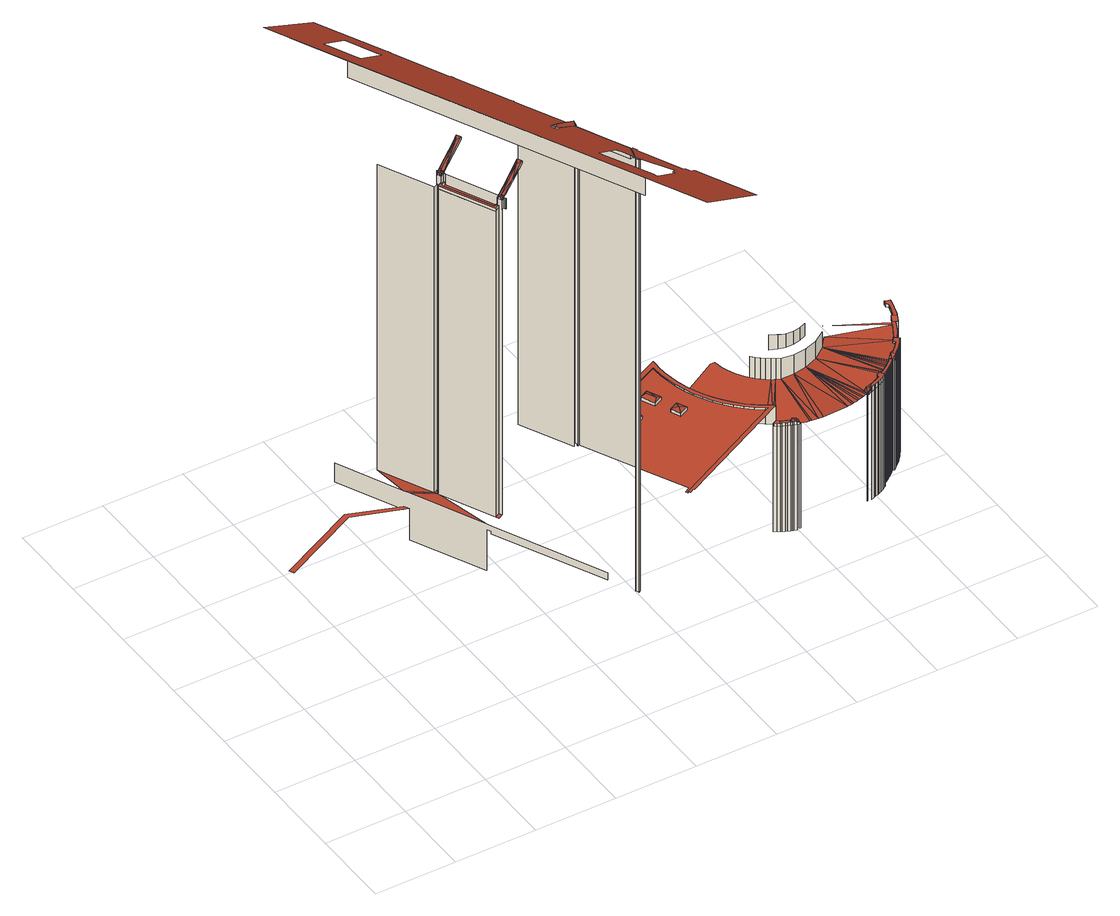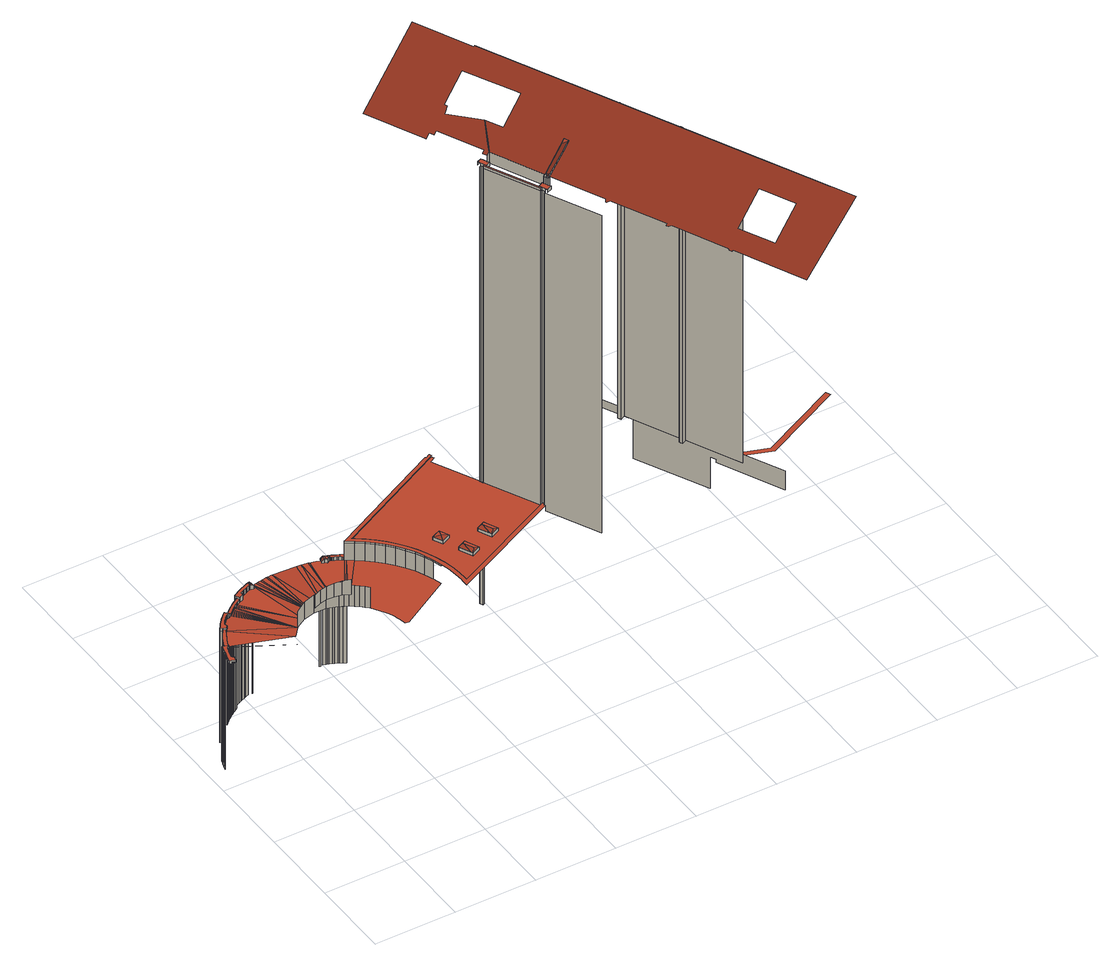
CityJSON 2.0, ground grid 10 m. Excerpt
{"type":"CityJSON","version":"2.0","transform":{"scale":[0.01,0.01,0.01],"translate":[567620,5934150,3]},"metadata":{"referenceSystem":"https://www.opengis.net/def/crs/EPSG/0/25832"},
"CityObjects":{
"building1":{"type":"Building","attributes":{"Grundfläche 2D":"11841.730945","Grundhöhe NN":"3.777"},"children":["building1-1","building1-2","building1-3","building1-4","building1-5","building1-6","building1-7","building1-8","building1-9","building1-10","building1-11","building1-12","building1-13","building1-14","building1-15","building1-16"],"geometry":[{"type":"MultiSurface","lod":"3","boundaries":[[[0,1,2,3,4,5,6,7]],[[8,9,10]],[[11,8,10]],[[5,4,12,13,14,15,16,17,18,19,20,21,22,23,24,25,9,8,26,27,28]],[[9,25,29]],[[30,31,11,10,32]],[[33,32,10,9,29]],[[34,35,33,36]],[[37,30,32,38,39,40]],[[38,32,33,35,41,39]],[[42,43,44,40,39,41,35,34,45,46,47,48,49,50]],[[51,52,53,54,36,33,29,55]],[[48,47,56,57,42,50,49]],[[57,58,59,44,43,42]],[[47,46,45,60,61,56]],[[62,63,64,65,66,67]],[[62,67,57]],[[67,66,65,59,58,57]],[[58,59,58,57]],[[56,61,60,68,69,70]],[[70,69,68,71,72]],[[70,72,73]],[[54,53,52,74,75,76,77,78,71,68,60,45,34,36]],[[74,52,51,79]],[[51,80,81,82,79]],[[83,72,71,78,84]],[[74,79,82,81,85,86,87,88,89,75]],[[90,91,76,75,89,88]],[[88,87,90]],[[90,87,92]],[[84,78,84,83]],[[83,84,78,77,93,92]],[[94,95,86,85,96]],[[92,93,77,76,91,90]],[[95,94,96,97,98,99]],[[99,98,97,100,101]],[[102,103,104]],[[104,103,105,106]],[[104,107,108,109,110,111,112,113,114,115,116,117,118,119,120,121,122,123,124,125,126,127,128,129,130,131,132,133,134,135,136,137,138,139,140,141,142,143,144],[145,146,147,148,149,150,151,152,153,154,155,156,157,158,159,160],[161,162,163,164,165,166,167],[168,160,169,122]],[[128,170,171,172,173,174]],[[170,128,127]],[[171,170,127]],[[124,123,175,176,177]],[[172,171,127,178,179]],[[178,179,178,127]],[[124,177,176,180,181,179,178,127,126,125]],[[123,122,182,175]],[[183,184,185,186,187,188,189,190]],[[191,192,193,194,195,196,197,198,199]],[[198,200,201,199]],[[202,203,197,196]],[[188,193,192,189]],[[204,205,203,202]],[[206,207,208,182,122]],[[206,122,121]],[[121,209,210,208,207,206]],[[211,212,205,204]],[[213,214,215,216,217,218]],[[214,213,219,212,211]],[[220,221,222,217,216]],[[221,212,219,222]],[[205,212,221,223,224,225,226,227,228,229,230,231,232,233,234,235,236,237,238,239,240,241,200,198,197,203]],[[242,243,244,245,246,247,248,249,250,251,252,253,254,255,256,190,189,192,191,199,201,257,258,259,260,261,262,263,264,265,266,267,268,269,270,271,272,273,274,275,276,277,278,279,280]],[[262,261,237,236]],[[263,262,236,235]],[[264,263,235,234]],[[265,264,234,233]],[[281,282,249,248]],[[283,284,285,281]],[[283,281,248,247]],[[286,287,284,283]],[[286,283,247,246]],[[266,265,233,232]],[[288,289,287,286]],[[288,286,246,245]],[[290,291,289,288]],[[267,266,232,231]],[[290,288,245,244]],[[292,293,291,290]],[[292,290,244,243]],[[268,267,231,230]],[[294,295,293,292]],[[294,292,243,242]],[[230,229,269,268]],[[296,297,295,294]],[[296,294,242,280]],[[229,228,270,269]],[[298,299,297,296]],[[298,296,280,279]],[[271,270,228,227]],[[298,300,301,302,299]],[[303,304,305,306,307,308]],[[300,298,279,278]],[[309,310,311,304,303,312]],[[313,310,309,314]],[[315,316,317,313,314,318]],[[319,316,315,320]],[[321,322,323,319,320,324]],[[325,322,321,326]],[[327,325,326,328]],[[329,330,331,332,333,327,328,334]],[[335,285,284,287,289,291,293,295,297,299,336,337,338,339,340,341,342,343,344,345,346,347,348,349,350]],[[351,352,306,305,304,311,310,313,317,316,319,323,322,325,327,333,332,331,353,354,355,356,357,358,359,360,361,362,363,364,365,366,367,368,301]],[[356,355,369,370]],[[299,302,336]],[[302,301,368]],[[367,366,365,371,372]],[[373,374,375,367,372,371,376,377]],[[336,302,368]],[[378,340,339,379]],[[380,381,374,382,383,384,385]],[[379,339,338,386]],[[374,381,380,367,375]],[[386,338,337,387]],[[387,337,336,388]],[[388,336,368,389]],[[389,368,367,390]],[[380,385,384,391,392]],[[393,394,395,396]],[[390,367,380,397]],[[393,396,398]],[[391,399,400,380,392]],[[396,395,401,398]],[[400,399,391,402,403,404,405]],[[406,407,400,405,404]],[[400,407,406,408,409,410,411]],[[398,401,412,413]],[[397,380,400,414]],[[400,411,410,415,416]],[[417,400,416,415,418,419]],[[400,417,419,420,421]],[[413,412,422,423]],[[424,400,421,420,425,426]],[[400,424,426,427,428]],[[429,427,430,431]],[[414,400,432,433]],[[400,428,427,434,432]],[[423,422,435,436]],[[437,438,439,440,441,442]],[[443,438,437,444]],[[445,446,447,443,444,448]],[[449,446,445,450]],[[433,432,451,452]],[[453,432,434,427,429,454,455,456,457,440,439,438,443,447,446,449,458,459,460,461,462,463,464,465,466,467,468,469]],[[470,459,458,449,450,471]],[[472,461,460,459,470,473]],[[474,475,464,463,462,461,472,476]],[[432,477,478,479,451]],[[465,464,475,480]],[[466,465,480,481]],[[467,466,481,482]],[[483,484,432,453,469]],[[478,477,432,484,483]],[[485,469,468,467,482,486]],[[483,469,485,487]],[[488,489,451,479,478]],[[478,483,487,490]],[[491,492,493,451,489,488]],[[488,478,490,494]],[[495,496,451,493,492]],[[491,488,494,497]],[[498,499,451,496,495]],[[492,491,497,500]],[[501,502,451,499,498]],[[495,492,500,503]],[[504,505,451,502,501]],[[451,505,504,506,507]],[[498,495,503,508]],[[451,507,506,509,510]],[[501,498,508,511]],[[504,501,511,512]],[[506,504,512,513]],[[509,506,513,514]],[[451,515,516,517,518]],[[519,509,514,520]],[[521,519,520,522]],[[519,523,509]],[[521,523,519]],[[516,515,451,510,509]],[[523,521,522,524]],[[525,526,509]],[[526,527,509]],[[509,523,528,525]],[[528,523,524,529]],[[527,530,509]],[[525,528,529,531]],[[526,525,531,532]],[[530,516,509]],[[527,526,532,533]],[[530,527,533,534]],[[535,530,534,536]],[[537,535,536,538]],[[535,516,530]],[[539,537,538,540]],[[537,516,535]],[[541,539,540,542]],[[539,516,537]],[[541,516,539]],[[543,544,545,541,542,546]],[[545,516,541]],[[544,516,545]],[[547,544,543,548]],[[547,516,544]],[[549,516,547]],[[550,551,549,547,548,552]],[[551,516,549]],[[516,551,550,553]],[[554,555,556,516,553,557]],[[558,555,554,559]],[[560,558,559,561]],[[562,563,564,565,566,567,568,569,570,571,572,518,517,516,556,555,558,560]],[[573,563,562,560,561,574]],[[575,565,564,563,573,576]],[[577,578,579,580,571]],[[566,565,575,581]],[[582,568,567,566,581,583]],[[569,568,582,584]],[[570,569,584,585]],[[586,577,571,570,585,587]],[[588,577,586,589]],[[590,591,577]],[[577,588,592,590]],[[593,594,577]],[[594,595,577]],[[596,597,598,591,590,592,588,589,599]],[[595,600,577]],[[577,591,598,593]],[[600,601,577]],[[593,598,597,602]],[[601,603,577]],[[604,595,594,593,602,605]],[[606,601,600,595,604,607]]],"semantics":{"surfaces":[{"type":"RoofSurface"},{"type":"WallSurface"}],"values":[0,0,0,1,0,1,0,1,1,0,1,1,0,1,1,1,0,1,1,1,1,0,0,1,0,1,1,1,0,0,1,1,1,1,1,1,1,1,0,1,0,0,1,1,1,1,1,1,1,1,1,1,1,1,0,1,1,1,1,1,1,0,0,1,1,1,1,1,1,1,1,1,1,1,1,1,1,1,1,1,1,1,1,1,1,1,1,1,1,1,1,1,1,1,1,1,1,1,1,1,1,0,0,1,0,0,0,0,0,1,0,1,0,1,1,1,1,0,1,1,0,0,1,0,0,0,1,1,0,0,0,1,0,0,1,1,0,1,1,1,1,1,1,0,1,1,1,0,1,1,1,0,0,1,1,0,1,0,1,0,1,0,1,0,1,0,0,1,0,1,1,1,1,0,1,1,0,0,0,1,0,0,0,1,0,1,1,0,1,1,1,1,0,1,0,1,0,0,1,0,0,1,0,0,1,0,1,1,1,1,0,1,1,0,1,1,1,1,1,1,0,0,0,0,1,0,0,0,1,0,1,1]}}]},
"building1-1":{"type":"BuildingInstallation","parents":["building1"],"geometry":[{"type":"MultiSurface","lod":"3","boundaries":[[[608,609,610,611,612,89,91,93,84,613,614,615,69,61,46,616]],[[78,84,93,77]],[[78,617,613,84]],[[614,613,617,618]],[[618,619,68,69,615,614]],[[60,61,69,68]],[[45,46,61,60]],[[34,616,46,45]],[[34,36,608,616]],[[36,54,53,52,611,610,609,608]],[[52,74,612,611]],[[75,89,612,74]],[[76,91,89,75]],[[77,93,91,76]]],"semantics":{"surfaces":[{"type":"RoofSurface"},{"type":"WallSurface"}],"values":[0,1,1,1,1,1,1,1,1,1,1,1,1,1]}}]},
"building1-2":{"type":"BuildingInstallation","parents":["building1"],"geometry":[{"type":"MultiSurface","lod":"3","boundaries":[[[620,621,622,623,624,625]],[[626,627,628]],[[628,627,625]],[[629,630,626]],[[630,627,626]],[[631,627,630]],[[632,627,631]],[[633,634,632]],[[634,627,632]],[[635,627,634]],[[625,627,635]],[[636,628,625,624,623]],[[635,621,620,625]],[[623,637,638,57,626,628,636]],[[57,42,629,626]],[[42,50,49,48,47,633,632,631,630,629]],[[47,56,634,633]],[[56,639,634]],[[640,621,635,634,639,73]],[[640,641,637,623,622,621]]],"semantics":{"surfaces":[{"type":"RoofSurface"},{"type":"WallSurface"}],"values":[0,0,0,0,0,0,0,0,0,0,0,0,0,1,1,1,1,1,1,1]}}]},
"building1-3":{"type":"BuildingInstallation","parents":["building1"],"geometry":[{"type":"MultiSurface","lod":"3","boundaries":[[[642,643,644,645]],[[645,644,646]],[[647,644,643]],[[648,649,647]],[[649,644,647]],[[650,644,649]],[[651,644,650]],[[652,644,651]],[[653,654,655,644,652]],[[656,657,658,659,646]],[[660,645,646,659,658]],[[656,646,655]],[[646,644,655]],[[645,660,658,661,92,643,642]],[[92,90,647,643]],[[90,88,648,647]],[[88,87,86,651,650,649,648]],[[86,95,652,651]],[[662,656,655,654,653,652,95,663,664]],[[662,665,661,658,657,656]]],"semantics":{"surfaces":[{"type":"RoofSurface"},{"type":"WallSurface"}],"values":[0,0,0,0,0,0,0,0,0,0,0,0,0,1,1,1,1,1,1,1]}}]},
"building1-4":{"type":"BuildingInstallation","parents":["building1"],"geometry":[{"type":"MultiSurface","lod":"3","boundaries":[[[666,667,668,669]],[[670,671,672]],[[671,673,672]],[[669,668,667,672,673,674,675]],[[666,676,677,678,672,667]],[[678,679,680,672]],[[680,679,124,681,682]],[[683,684,685,686,678,677,676,666]],[[679,678,686,123]],[[123,124,679]],[[687,683,666,669]],[[126,127,680,682,681,124,125]],[[127,171,670,672]],[[127,672,680]],[[171,170,128,688,689,687,669,675,674,673,671,670]]],"semantics":{"surfaces":[{"type":"RoofSurface"},{"type":"WallSurface"}],"values":[0,0,0,0,0,0,0,1,1,1,1,1,1,1,1]}}]},
"building1-5":{"type":"BuildingInstallation","parents":["building1"],"geometry":[{"type":"MultiSurface","lod":"3","boundaries":[[[690,691,177,692,693,694,695,696,697,698,699,178]],[[700,172,179,178,699]],[[178,179,181,180,176,701,692,177,691,690]],[[702,703,693,692,701]],[[703,704,694,693]],[[196,695,694,704,202]],[[196,195,194,193,705,706,698,697,696,695]],[[700,699,698,706,707]]],"semantics":{"surfaces":[{"type":"RoofSurface"},{"type":"WallSurface"}],"values":[0,1,1,1,1,1,1,1]}}]},
"building1-6":{"type":"BuildingInstallation","parents":["building1"],"geometry":[{"type":"MultiSurface","lod":"3","boundaries":[[[708,709,710,711,704,703,712]],[[204,202,704,711]],[[712,703,702,713]],[[214,211,710,709]],[[211,204,711,710]]],"semantics":{"surfaces":[{"type":"RoofSurface"},{"type":"WallSurface"}],"values":[0,1,1,1,1]}}]},
"building1-7":{"type":"BuildingInstallation","parents":["building1"],"geometry":[{"type":"MultiSurface","lod":"3","boundaries":[[[714,715,716,717,718,719,207,209,720,721,722,723]],[[210,209,207,208]],[[210,724,725,721,720,209]],[[726,208,207,719]],[[727,728,722,721,725]],[[723,722,728,729,730,216,215,214,709,716,715,714]],[[709,708,717,716]],[[708,712,718,717]],[[726,719,718,712,713]]],"semantics":{"surfaces":[{"type":"RoofSurface"},{"type":"WallSurface"}],"values":[0,1,1,1,1,1,1,1,1]}}]},
"building1-8":{"type":"BuildingInstallation","parents":["building1"],"geometry":[{"type":"MultiSurface","lod":"3","boundaries":[[[731,732,733,734]],[[734,733,735]],[[732,736,737,733]],[[738,739,737,736]],[[740,735,733,737,739]],[[741,742,743,736,732,731,734]],[[743,744,745,739,738,736]],[[739,745,746,735,740]],[[746,741,734,735]]],"semantics":{"surfaces":[{"type":"RoofSurface"},{"type":"WallSurface"}],"values":[0,0,0,0,0,1,1,1,1]}}]},
"building1-9":{"type":"BuildingInstallation","parents":["building1"],"geometry":[{"type":"MultiSurface","lod":"3","boundaries":[[[747,748,749,750]],[[750,749,751]],[[748,752,753,749]],[[754,753,752]],[[755,751,749,753,754]],[[756,757,758,759,752,748,747,750]],[[759,760,754,752]],[[760,761,762,751,755,754]],[[756,750,751,762]]],"semantics":{"surfaces":[{"type":"RoofSurface"},{"type":"WallSurface"}],"values":[0,0,0,0,0,1,1,1,1]}}]},
"building1-10":{"type":"BuildingInstallation","parents":["building1"],"geometry":[{"type":"MultiSurface","lod":"3","boundaries":[[[763,764,765]],[[765,764,766]],[[767,764,763]],[[768,766,764,767]],[[769,770,763,765]],[[770,771,767,763]],[[771,772,773,766,768,767]],[[769,765,766,773]]],"semantics":{"surfaces":[{"type":"RoofSurface"},{"type":"WallSurface"}],"values":[0,0,0,0,1,1,1,1]}}]},
"building1-11":{"type":"BuildingInstallation","parents":["building1"],"geometry":[{"type":"MultiSurface","lod":"3","boundaries":[[[774,775,776]],[[775,777,776]],[[777,778,779,780]],[[779,781,782,780]],[[783,784,781]],[[781,784,785,782]],[[784,786,787,785]],[[787,786,788,789,790]],[[791,792,793,794,795,796,797,798,799,800,801,802,803,789,788]],[[798,797,804,805,806,807,808,809,810,811]],[[777,780,776]],[[353,774,776,780,331]],[[322,325,790,789]],[[325,327,787,790]],[[327,333,332,331,780,782,785,787]],[[353,354,775,774]],[[777,775,354,355,812,813,778]],[[814,779,778,813,815]],[[779,814,816,783,781]],[[816,817,784,783]],[[817,818,786,784]],[[818,819,788,786]],[[819,820,791,788]],[[820,821,792,791]],[[821,822,793,792]],[[822,823,824,795,794,793]],[[824,825,796,795]],[[825,826,827,804,797,796]],[[805,804,827,828]],[[806,805,828,351]],[[808,807,806,351,352,306]],[[306,305,304,810,809,808]],[[304,311,310,798,811,810]],[[310,313,799,798]],[[313,317,316,801,800,799]],[[316,319,802,801]],[[319,323,322,789,803,802]]],"semantics":{"surfaces":[{"type":"RoofSurface"},{"type":"WallSurface"}],"values":[0,0,0,0,0,0,0,0,0,0,0,1,1,1,1,1,1,1,1,1,1,1,1,1,1,1,1,1,1,1,1,1,1,1,1,1,1]}}]},
"building1-12":{"type":"BuildingInstallation","parents":["building1"],"geometry":[{"type":"MultiSurface","lod":"3","boundaries":[[[829,830,831]],[[832,833,834,835,836,837,838,839,840,841,842,843,844,845,846,847,848,849,850,851,852,853,854,855,856,857,858,859,860,831,830,861,862]],[[863,864,829]],[[829,864,865,830]],[[863,866,867,868]],[[868,864,863]],[[869,870,866]],[[870,867,866]],[[871,864,868]],[[871,872,873,864]],[[874,875,870,869]],[[427,429,871,868]],[[429,454,872,871]],[[466,876,877,878,879,880,881,848,847,846,845,844,843,465]],[[882,850,849,848,881,883]],[[882,884,885,852,851,850]],[[885,886,887,854,853,852]],[[887,888,855,854]],[[888,889,890,857,856,855]],[[890,891,858,857]],[[891,892,893,860,859,858]],[[893,894,831,860]],[[894,895,896,863,829,831]],[[896,434,866,863]],[[869,866,434,874]],[[454,455,456,864,873,872]],[[456,457,440,830,865,864]],[[440,439,438,862,861,830]],[[438,443,832,862]],[[443,447,446,834,833,832]],[[446,449,835,834]],[[449,458,459,837,836,835]],[[459,460,461,839,838,837]],[[461,462,463,464,842,841,840,839]],[[464,465,843,842]]],"semantics":{"surfaces":[{"type":"RoofSurface"},{"type":"WallSurface"}],"values":[0,0,0,0,0,0,0,0,0,0,1,1,1,1,1,1,1,1,1,1,1,1,1,1,1,1,1,1,1,1,1,1,1,1,1]}}]},
"building1-13":{"type":"BuildingInstallation","parents":["building1"],"geometry":[{"type":"MultiSurface","lod":"3","boundaries":[[[897,898,899,900,901,902,903,904,905,906,907,908,909,910,911,912,913,878,877,876,914,915,916,917,918,919,920,921,922,923,924,925,926,927,928,929,930,931,932,933,934,935,936,937]],[[466,467,914,876]],[[467,468,469,916,915,914]],[[469,483,917,916]],[[483,478,918,917]],[[478,488,919,918]],[[488,491,920,919]],[[491,492,921,920]],[[492,495,922,921]],[[495,498,923,922]],[[498,501,924,923]],[[501,504,925,924]],[[504,506,926,925]],[[506,509,927,926]],[[931,930,510,938]],[[931,938,507,932]],[[507,939,933,932]],[[935,934,933,939,505,940]],[[940,502,941,499,897,937,936,935]],[[496,899,898,897,499,942]],[[496,943,493,944,901,900,899]],[[944,945,946,903,902,901]],[[903,946,489,947,479,948,477,907,906,905,904]],[[484,909,908,907,477,949]],[[910,909,484,950]],[[950,453,951,952,913,912,911,910]],[[878,913,952,879]]],"semantics":{"surfaces":[{"type":"RoofSurface"},{"type":"WallSurface"}],"values":[0,1,1,1,1,1,1,1,1,1,1,1,1,1,1,1,1,1,1,1,1,1,1,1,1,1,1]}}]},
"building1-14":{"type":"BuildingInstallation","parents":["building1"],"geometry":[{"type":"MultiSurface","lod":"3","boundaries":[[[953,954,955,956,957,958,959,960,961,962,963,964,965,966,967,968,969,970,971,972,973,974,975,976,977,978,979,980,981,982,983,984,985]],[[983,986,987,988]],[[983,988,989,984]],[[990,984,991]],[[991,984,989]],[[967,966,965,551,516,992,993,994]],[[517,968,967,994,995]],[[517,515,996,997,971,970,969,968]],[[997,998,999,973,972,971]],[[999,1000,974,973]],[[1000,1001,975,974]],[[1001,1002,976,975]],[[1002,1003,977,976]],[[1003,1004,978,977]],[[1004,1005,979,978]],[[1005,1006,980,979]],[[1006,1007,981,980]],[[1007,1008,982,981]],[[1008,1009,983,982]],[[510,930,986,983,1009]],[[930,929,928,988,987,986]],[[928,927,989,988]],[[519,991,989,927,509]],[[519,521,990,991]],[[521,523,984,990]],[[985,984,523,528]],[[528,525,953,985]],[[954,953,525,526]],[[526,527,955,954]],[[527,530,956,955]],[[957,956,530,535]],[[535,537,958,957]],[[537,539,959,958]],[[539,541,960,959]],[[541,545,544,962,961,960]],[[963,962,544,547]],[[547,549,551,965,964,963]]],"semantics":{"surfaces":[{"type":"RoofSurface"},{"type":"WallSurface"}],"values":[0,0,0,0,0,1,1,1,1,1,1,1,1,1,1,1,1,1,1,1,1,1,1,1,1,1,1,1,1,1,1,1,1,1,1,1,1]}}]},
"building1-15":{"type":"BuildingInstallation","parents":["building1"],"geometry":[{"type":"MultiSurface","lod":"3","boundaries":[[[1010,1011,1012,1013,1014,1015,1016,1017,1018,1019,1020,1021,1022,1023,1024,994,993,992,1025,1026,1027,1028,1029,1030,1031,1032,1033,1034,1035,1036,1037,1038,1039,1040,1041,1042]],[[516,556,555,1026,1025,992]],[[1027,1026,555,558]],[[558,560,1028,1027]],[[560,562,563,1030,1029,1028]],[[563,564,565,1032,1031,1030]],[[565,566,1033,1032]],[[566,567,568,1035,1034,1033]],[[568,569,1036,1035]],[[569,570,1037,1036]],[[570,571,577,1039,1038,1037]],[[1043,1044,1041,1040]],[[1044,580,1045,572,1046,1012,1011,1010,1042,1041]],[[1013,1012,1046,1047]],[[1013,1047,1048,1014]],[[1048,1049,1015,1014]],[[1050,1017,1016,1015,1049,1051]],[[1052,1019,1018,1017,1050,1053]],[[1020,1019,1052,1054]],[[1021,1020,1054,1055]],[[1056,1023,1022,1021,1055,1057]],[[1024,1023,1056,1058]],[[994,1024,1058,995]]],"semantics":{"surfaces":[{"type":"RoofSurface"},{"type":"WallSurface"}],"values":[0,1,1,1,1,1,1,1,1,1,1,1,1,1,1,1,1,1,1,1,1,1,1]}}]},
"building1-16":{"type":"BuildingInstallation","parents":["building1"],"geometry":[{"type":"MultiSurface","lod":"3","boundaries":[[[1059,1060,1061,1062,1063,1064,1065,1066,1067,1068,1069,1070,1071,1072,1073,1074,1075,1076,1077,1078,1079,1080,1081,1082,1083,1084,1085,1086,1087,1088,1089,1090,1091,1092]],[[1091,1090,1093,1040,1039,1094]],[[577,588,1094,1039]],[[603,1095,1096,1097,1098,1074,1073,1072,1099]],[[1098,1100,1075,1074]],[[1101,1102,1077,1076,1075,1100,1103]],[[1102,1104,1105,1079,1078,1077]],[[1105,1106,1107,1081,1080,1079]],[[1107,1108,1082,1081]],[[1108,1109,1110,1084,1083,1082]],[[1110,1111,1112,1086,1085,1084]],[[1112,1113,1114,1088,1087,1086]],[[1114,1115,1089,1088]],[[1115,1116,1090,1089]],[[1116,578,1043,1040,1093,1090]],[[1094,588,592,590,591,598,593,1060,1059,1092,1091]],[[593,594,595,1062,1061,1060]],[[595,600,601,1064,1063,1062]],[[601,1117,1118,1066,1065,1064]],[[1118,1119,1120,1068,1067,1066]],[[1120,1121,1122,1070,1069,1068]],[[1122,1123,1099,1072,1071,1070]]],"semantics":{"surfaces":[{"type":"RoofSurface"},{"type":"WallSurface"}],"values":[0,0,1,1,1,1,1,1,1,1,1,1,1,1,1,1,1,1,1,1,1,1]}}]}
},
"vertices":[
[76,2423,1640],[103,2366,1640],[104,2366,1640],[1083,2843,1640],[1706,2628,1640],[1676,2692,1640],[1075,2909,1640],[1055,2900,1640],[1676,2692,1850],[1706,2628,1850],[1920,2492,1862],[1614,3122,1862],[1706,2628,1599],[1706,2628,1209],[2126,1767,1209],[2126,1767,1734],[2126,1767,1768],[2151,1715,1768],[2151,1715,1734],[2765,455,1734],[2784,415,1734],[2784,415,1768],[2784,415,1828],[2765,455,1828],[2151,1715,1841],[2126,1767,1841],[1298,3467,1858],[1298,3467,1599],[1676,2692,1599],[1946,2439,1862],[1925,2482,6030],[1614,3122,6030],[1925,2482,1862],[1944,2443,1862],[1998,2470,6030],[1998,2470,1862],[1944,2443,6030],[1949,2494,6030],[1949,2494,1862],[1979,2509,1862],[1979,2509,6030],[1989,2490,1862],[1974,2519,6156],[1974,2519,6067],[1974,2519,6030],[2001,2465,6030],[2001,2465,6067],[2001,2465,6156],[1998,2470,6156],[1989,2490,6156],[1979,2509,6156],[2257,1799,1862],[2257,1799,6030],[2250,1813,6030],[1946,2439,6030],[2250,1813,1862],[2033,2481,6176],[2007,2535,6176],[2007,2535,6067],[2007,2535,6030],[2033,2481,6030],[2033,2481,6067],[1997,2556,6177],[1997,2556,6067],[1997,2556,6030],[1997,2555,6030],[1997,2555,6067],[1997,2555,6176],[2043,2461,6030],[2043,2461,6067],[2043,2461,6176],[2043,2460,6030],[2043,2460,6176],[2040,2484,6181],[2314,1827,6030],[2307,1841,6030],[2335,1855,6030],[2336,1855,6030],[2328,1871,6030],[2314,1827,1862],[2276,1759,1862],[2333,1787,1862],[2321,1812,1862],[2328,1871,6175],[2328,1871,6067],[2333,1787,6030],[2333,1787,6157],[2321,1812,6157],[2307,1841,6157],[2307,1841,6067],[2335,1855,6175],[2335,1855,6067],[2336,1855,6175],[2336,1855,6067],[2362,1801,6067],[2362,1801,6175],[2362,1801,6030],[2373,1777,6030],[2373,1777,6067],[2373,1777,6174],[2374,1776,6030],[2374,1776,6174],[1520,4712,6697],[1835,4062,6697],[3451,735,6701],[1835,4062,6467],[3451,735,6462],[3467,741,6691],[3799,48,6694],[4676,469,6120],[4342,1165,6117],[4337,1176,6117],[4277,1148,6156],[4264,1175,6156],[4251,1202,6156],[4213,1184,6181],[4204,1201,6181],[3954,1722,6179],[3987,1738,6158],[3982,1748,6157],[3974,1765,6157],[3962,1790,6157],[3928,1776,6179],[3627,2404,6176],[3647,2413,6164],[3641,2426,6163],[3640,2427,6163],[3634,2441,6163],[3602,2457,6176],[3299,3087,6174],[3315,3112,6159],[3309,3126,6158],[3274,3140,6174],[2968,3776,6171],[2985,3784,6160],[2981,3792,6160],[2972,3813,6160],[2943,3829,6171],[2638,4463,6168],[2637,4496,6161],[2630,4509,6161],[2625,4521,6161],[2613,4515,6168],[2214,5346,6165],[1380,4999,6697],[4054,1107,6285],[3990,1051,6333],[4007,1016,6333],[3688,858,6543],[3683,869,6544],[3680,874,6544],[3665,905,6544],[3599,1038,6544],[3594,1048,6544],[3391,1457,6546],[3365,1509,6546],[3684,1667,6336],[3687,1661,6336],[3714,1607,6336],[3785,1464,6335],[3787,1460,6335],[2054,4226,6540],[1895,4553,6540],[1874,4595,6540],[2251,4778,6293],[2424,4422,6293],[2450,4368,6293],[2073,4185,6540],[3890,1691,6221],[3889,1691,6222],[3603,2457,6176],[3622,2466,6163],[3622,2466,6030],[3603,2457,6030],[3602,2457,6030],[3627,2404,6030],[3647,2413,6030],[3647,2413,6075],[3634,2441,6075],[3634,2441,6030],[3641,2426,6030],[3640,2427,6030],[3928,1776,6030],[3691,2521,1746],[3691,2521,1697],[3387,3145,1697],[3387,3145,6030],[3691,2521,6030],[3699,2506,6030],[3699,2506,1769],[3691,2521,1769],[3681,2493,1769],[3679,2496,1769],[3679,2496,6030],[3681,2493,6030],[3693,2467,6030],[3699,2454,6030],[3699,2454,1746],[3693,2467,1746],[3693,2467,1769],[3694,2468,1746],[3694,2468,1769],[3699,2453,6030],[3699,2453,1746],[3719,2463,6030],[3719,2463,1746],[3961,1792,6157],[3961,1792,6075],[3961,1792,6030],[3962,1790,6075],[3962,1790,6030],[4032,1824,6030],[4032,1824,1746],[4012,1814,78],[4012,1814,6030],[4024,1789,6030],[4032,1772,6030],[4032,1772,78],[4024,1789,78],[4032,1824,78],[4052,1782,6030],[4052,1782,1746],[4052,1782,78],[4319,1236,1746],[4310,1231,1746],[4251,1202,1746],[4264,1175,1746],[5718,1896,1746],[5687,1915,1746],[5596,1982,1746],[5510,2056,1746],[5428,2138,1746],[5353,2228,1746],[5284,2324,1746],[5224,2425,1746],[5172,2531,1746],[5129,2640,1746],[5095,2752,1746],[5070,2865,1746],[5055,2978,1746],[5049,3090,1746],[5049,3120,1746],[5543,2092,1769],[5465,2172,1769],[5392,2258,1769],[5326,2350,1769],[5267,2448,1769],[5217,2551,1769],[5175,2656,1769],[5143,2764,1769],[5119,2874,1769],[5104,2983,1769],[5098,3091,1769],[5098,3119,1769],[5100,3198,1769],[5055,3176,1769],[3692,2521,1769],[5049,3120,1769],[5049,3090,1769],[5055,2978,1769],[5070,2865,1769],[5095,2752,1769],[5129,2640,1769],[5172,2531,1769],[5224,2425,1769],[5284,2324,1769],[5353,2228,1769],[5428,2138,1769],[5510,2056,1769],[5596,1982,1769],[5687,1915,1769],[5718,1896,1769],[4264,1175,1769],[4277,1148,1769],[4337,1176,1769],[4342,1165,1769],[5801,1891,1769],[5805,1893,1769],[5811,1896,1769],[5715,1956,1769],[5627,2021,1769],[5175,2656,1746],[5143,2764,1746],[5217,2551,1746],[5217,2551,1511],[5175,2656,1511],[5267,2448,1746],[5267,2448,1511],[5326,2350,1746],[5326,2350,1511],[5392,2258,1746],[5392,2258,1511],[5465,2172,1746],[5465,2172,1511],[5543,2092,1746],[5543,2092,1511],[5627,2021,1746],[5627,2021,1511],[5715,1956,1746],[5715,1956,1511],[5811,1896,1746],[5811,1896,1514],[5789,1910,1514],[5797,1855,78],[5797,1855,1514],[5781,1864,1514],[5766,1874,1514],[5766,1874,78],[5781,1864,78],[5828,1837,78],[5828,1837,1514],[5812,1846,1514],[5812,1846,78],[5844,1829,1514],[5844,1829,78],[5877,1813,78],[5877,1813,1514],[5861,1821,1514],[5861,1821,78],[5894,1805,1514],[5894,1805,78],[5927,1791,78],[5927,1791,1514],[5910,1798,1514],[5910,1798,78],[5944,1785,1514],[5944,1785,78],[5959,1779,1514],[5959,1779,78],[5978,1773,78],[5994,1768,78],[5994,1768,1514],[5978,1773,1514],[5961,1779,1514],[5961,1779,78],[5143,2764,1511],[6164,2562,1503],[6118,2594,1503],[6074,2629,1503],[6033,2668,1503],[5994,2709,1503],[5959,2754,1503],[5927,2801,1503],[5898,2850,1503],[5873,2901,1503],[5852,2954,1503],[5835,3007,1503],[5823,3060,1503],[5814,3113,1503],[5768,3118,1503],[5766,3118,1503],[5805,1893,1514],[5801,1891,1514],[6020,1760,1514],[6020,1761,1514],[6026,1780,1514],[6044,1773,1514],[6053,1769,1514],[6062,1766,1514],[6072,1762,1514],[6081,1759,1514],[6090,1756,1514],[6100,1753,1514],[6109,1751,1514],[6119,1748,1514],[6138,1743,1514],[6144,1786,1514],[6259,2510,1503],[6211,2534,1503],[6026,1780,78],[6044,1773,78],[6157,1739,1518],[6163,1782,1518],[6215,1729,1518],[6235,1727,1518],[6236,1770,1518],[6176,1735,1518],[6196,1732,1518],[5994,2709,1787],[6033,2668,1787],[6404,2487,1526],[6244,1770,1519],[6254,1725,1518],[6274,1724,1518],[6293,1724,1518],[6298,1756,1519],[6074,2629,1787],[6118,2594,1787],[6164,2562,1787],[6211,2534,1787],[6259,2510,1787],[6593,1719,1533],[6583,1761,1533],[6223,2700,1986],[6223,2700,1787],[6313,2658,1787],[6313,2658,1976],[6404,2487,1787],[6398,2639,1970],[6592,1758,1534],[6562,2499,1541],[6398,2639,1787],[6614,1722,1533],[6634,1724,1533],[6655,1727,1533],[6650,1766,1534],[6675,1731,1537],[6670,1769,1537],[6696,1734,1537],[6716,1738,1537],[6736,1742,1537],[6728,1780,1537],[6489,2637,1787],[6489,2637,1964],[6562,2499,1787],[6756,1746,1541],[6747,1784,1541],[6785,1793,1541],[6777,1751,1541],[6797,1756,1541],[6817,1761,1544],[6804,1798,1544],[6582,2654,1787],[6582,2654,1960],[6842,1808,1544],[6837,1766,1544],[6857,1772,1544],[6877,1778,1548],[6861,1813,1548],[6877,1777,1548],[6877,1778,78],[6877,1777,78],[6719,2554,1556],[6719,2554,1787],[6868,1822,1549],[6670,2691,1787],[6670,2691,1956],[6968,1788,78],[6968,1788,1548],[6949,1782,1548],[6931,1775,1548],[6931,1775,78],[6949,1782,78],[6986,1795,1548],[6986,1795,78],[7023,1810,78],[7023,1810,1548],[7005,1803,1548],[7005,1803,78],[7041,1818,1548],[7041,1818,78],[6859,2650,1578],[6859,2650,1787],[7181,1966,1549],[6883,1755,1548],[6895,1761,1548],[6912,1770,1548],[6915,1771,1548],[7059,1826,1548],[7077,1835,1548],[7094,1844,1548],[7112,1853,1548],[7126,1861,1548],[7129,1862,1548],[7146,1872,1548],[7163,1882,1548],[7151,1905,1548],[7169,1915,1548],[7187,1926,1548],[7204,1937,1548],[7077,1835,78],[7059,1826,78],[7112,1853,78],[7094,1844,78],[7129,1862,78],[7146,1872,78],[7126,1861,78],[7214,1988,1552],[7238,1959,1552],[7220,1992,1553],[7163,1882,78],[7151,1905,78],[7169,1915,78],[7221,1948,1552],[7197,1977,1552],[7204,1937,78],[7187,1926,78],[7221,1948,78],[7255,1971,1552],[7236,2004,1553],[7238,1959,78],[7272,1983,1556],[7288,1996,1559],[7268,2027,1560],[7255,1971,78],[7304,2009,1559],[7283,2039,1560],[7272,1983,78],[7320,2022,1563],[7298,2052,1564],[7288,1996,78],[7335,2035,1563],[7312,2065,1564],[7304,2009,78],[7351,2049,1567],[7327,2078,1568],[7366,2063,1567],[7341,2091,1568],[7320,2022,78],[7380,2077,1571],[7356,2104,1571],[7335,2035,78],[7351,2049,78],[7366,2063,78],[7380,2077,78],[7540,2322,1600],[7578,2304,1601],[7546,2329,1600],[6967,2777,1586],[7381,2077,1571],[7381,2077,78],[7396,2061,1574],[7396,2061,78],[7426,2089,1574],[7426,2089,78],[7455,2113,1574],[7468,2126,1578],[7482,2139,1578],[7441,2101,1574],[7441,2101,78],[7495,2153,1578],[7455,2113,78],[7468,2126,78],[7482,2139,78],[7495,2153,78],[7508,2167,1578],[7508,2167,78],[7521,2181,1578],[7521,2181,78],[7533,2195,1582],[7533,2195,78],[7545,2209,1582],[7545,2209,78],[7568,2239,78],[7568,2239,1586],[7557,2224,1586],[7557,2224,78],[7579,2254,1590],[7579,2254,78],[7590,2270,1590],[7601,2285,78],[7601,2285,1593],[7590,2270,78],[7578,2304,78],[7590,2321,78],[7590,2321,1601],[7584,2312,1601],[7584,2312,78],[7601,2338,1601],[7601,2338,78],[7613,2355,1601],[7613,2355,78],[7623,2373,1601],[7634,2391,1601],[7644,2409,1601],[7654,2427,1601],[7664,2445,1601],[7673,2464,1601],[7682,2483,1601],[7691,2501,1601],[7699,2520,1601],[7707,2540,1601],[7668,2552,1600],[7634,2391,78],[7623,2373,78],[7654,2427,78],[7644,2409,78],[7714,2559,1612],[7684,2575,1612],[7035,2919,1608],[7671,2560,1601],[7664,2445,78],[7682,2483,78],[7673,2464,78],[7691,2501,78],[7699,2520,78],[7714,2559,78],[7707,2540,78],[7741,2548,1612],[7741,2548,78],[7758,2588,1616],[7759,2592,1616],[7757,2587,1615],[7770,2622,1620],[7777,2640,1623],[7783,2658,1623],[7758,2588,78],[7761,2596,78],[7761,2596,1616],[7757,2587,78],[7788,2675,1625],[7794,2693,1627],[7770,2622,78],[7806,2844,1634],[7783,2658,78],[7777,2640,78],[7794,2693,78],[7788,2675,78],
[1944,2443,6067],[1946,2439,6067],[2250,1813,6067],[2257,1799,6067],[2314,1827,6067],[2269,1842,6067],[1981,2430,6067],[2011,2445,6067],[1998,2470,6067],[2269,1842,6030],[1981,2430,6030],[2011,2445,6030],
[2339,2639,6414],[2359,2641,6416],[2348,2663,6416],[2333,2695,6416],[2317,2673,6414],[2286,2633,6409],[2007,2535,6188],[2021,2505,6205],[2032,2547,6205],[1974,2519,6165],[1979,2509,6170],[1989,2490,6180],[1998,2470,6168],[2001,2465,6165],[2033,2481,6188],[2040,2484,6192],[2271,2664,6373],[2333,2695,6381],[2032,2547,6192],[2033,2481,6177],[2359,2641,6381],[2348,2663,6381],
[2341,1858,6189],[2336,1855,6185],[2350,1825,6202],[2480,1925,6286],[2619,1955,6409],[2335,1855,6185],[2307,1841,6165],[2314,1827,6172],[2321,1812,6180],[2333,1787,6165],[2362,1801,6185],[2380,1810,6198],[2385,1813,6202],[2518,1878,6295],[2692,1963,6416],[2681,1985,6416],[2665,2016,6416],[2649,1995,6414],[2603,1986,6373],[2665,2016,6382],[2692,1963,6382],[2380,1810,6186],[2385,1813,6189],[2681,1985,6382],
[3288,2248,6412],[3348,2301,6405],[3287,2301,6410],[3263,2301,6412],[3622,2466,6189],[3603,2457,6202],[3634,2441,6217],[3602,2457,6202],[3347,2339,6360],[3333,2333,6369],[3351,2277,6368],[3358,2280,6364],[3626,2404,6178],[3627,2404,6177],[3634,2441,6216],[3641,2426,6188],[3640,2427,6190],[3288,2248,6397],[3351,2277,6355],[3358,2280,6351],[3626,2404,6177],[3263,2301,6396],[3347,2339,6341],[3333,2333,6350],
[3640,2427,6075],[3641,2426,6075],[3654,2397,6075],[3713,2424,6075],[3699,2453,6075],[3699,2454,6075],[3693,2467,6075],[3681,2493,6075],[3666,2525,6075],[3608,2498,6075],[3608,2498,6030],[3654,2397,6030],[3713,2424,6030],[3713,2424,6067],[3699,2453,6067],[3679,2496,6067],[3666,2525,6067],[3666,2525,6030],
[4011,1816,6067],[4012,1814,6067],[4032,1824,6067],[3719,2463,6067],[3999,1842,6067],[3999,1842,6030],
[4032,1772,6075],[4024,1789,6075],[4012,1814,6075],[4011,1816,6075],[3999,1842,6075],[3949,1818,6075],[3987,1738,6075],[3997,1717,6075],[4047,1742,6075],[4037,1762,6075],[3987,1738,6030],[3997,1717,6030],[3949,1818,6030],[4047,1742,6030],[4047,1742,6067],[4037,1762,6067],[4032,1772,6067],
[4501,2497,1787],[4446,2612,1787],[4451,2472,1806],[4511,2476,1787],[4403,2423,1787],[4433,2640,1787],[4392,2587,1806],[4379,2614,1787],[4324,2587,1787],[4393,2445,1787],[4511,2476,1746],[4501,2497,1746],[4433,2640,1746],[4379,2614,1746],[4324,2587,1746],[4403,2423,1746],
[4838,2658,1787],[4782,2774,1787],[4787,2634,1806],[4848,2637,1787],[4739,2585,1787],[4769,2801,1787],[4729,2748,1806],[4660,2749,1787],[4729,2606,1787],[4848,2637,1746],[4838,2658,1746],[4782,2774,1746],[4769,2801,1746],[4660,2749,1746],[4729,2606,1746],[4739,2585,1746],
[4823,2414,1787],[4906,2387,1806],[4935,2466,1787],[4990,2348,1787],[4878,2296,1787],[4936,2323,1787],[4935,2466,1746],[4823,2414,1746],[4878,2296,1746],[4936,2323,1746],[4990,2348,1746],
[6020,1760,1533],[6020,1761,1533],[5995,1767,1559],[6026,1780,1533],[6036,1814,1533],[6012,1821,1559],[5994,1768,1559],[5994,1832,1558],[5978,1773,1559],[5981,1840,1558],[5951,1824,1558],[5961,1779,1558],[5948,1823,1558],[5959,1779,1558],[5942,1825,1557],[5927,1791,1557],[5944,1785,1558],[5933,1829,1557],[5925,1832,1557],[5909,1839,1556],[5893,1846,1556],[5877,1854,1556],[5861,1862,1556],[5846,1870,1556],[5828,1837,1556],[5844,1829,1556],[5861,1821,1556],[5877,1813,1556],[5894,1805,1556],[5910,1798,1557],[5831,1878,1556],[5815,1887,1556],[5805,1893,1556],[5801,1891,1556],[5766,1874,1556],[5781,1864,1556],[5797,1855,1556],[5812,1846,1556],[6026,1780,1530],[6036,1814,1530],[6012,1821,1514],[6036,1814,1514],[5981,1840,1514],[5951,1824,1514],[5948,1823,1514],[5942,1825,1514],[5933,1829,1514],[5925,1832,1514],[5909,1839,1514],[5893,1846,1514],[5877,1854,1514],[5861,1862,1514],[5846,1870,1514],[5831,1878,1514],[5815,1887,1514],
[6923,1824,1605],[6931,1775,1612],[6939,1821,1612],[6986,1795,1612],[7005,1803,1612],[7023,1810,1612],[7041,1818,1612],[7059,1826,1612],[7077,1835,1612],[7094,1844,1612],[7112,1853,1612],[7126,1861,1612],[7129,1862,1612],[7146,1872,1612],[7163,1882,1612],[7151,1905,1612],[7149,1909,1612],[7134,1938,1612],[7132,1942,1612],[7132,1943,1612],[7097,1926,1612],[7092,1923,1612],[7083,1888,1612],[7081,1883,1612],[7076,1880,1612],[7059,1871,1612],[7042,1863,1612],[7024,1855,1612],[7007,1848,1612],[6989,1840,1612],[6972,1833,1612],[6954,1827,1612],[6949,1782,1612],[6968,1788,1612],[6896,1830,1593],[6912,1770,1612],[6915,1771,1612],[6868,1822,1559],[6867,1814,1556],[6877,1778,1556],[6865,1821,1556],[6867,1815,1556],[6877,1777,1556],[6883,1755,1556],[6895,1761,1580],[6865,1821,1548],[6867,1815,1548],[7151,1905,1586],[7149,1909,1586],[7134,1938,1586],[7134,1938,1549],[7132,1942,1549],[7132,1943,1549],[7092,1923,1549],[7097,1926,1549],[7083,1888,1548],[7081,1883,1548],[7076,1880,1548],[7059,1871,1548],[7042,1863,1548],[7024,1855,1548],[7007,1848,1548],[6989,1840,1548],[6972,1833,1548],[6954,1827,1548],[6939,1821,1548],[6923,1824,1548],[6896,1830,1549],
[7298,2052,1586],[7296,2050,1586],[7283,2039,1586],[7281,2038,1586],[7265,2025,1586],[7252,2015,1586],[7249,2013,1586],[7236,2004,1586],[7233,2001,1586],[7217,1990,1586],[7214,1988,1586],[7201,1979,1586],[7197,1977,1586],[7184,1968,1586],[7181,1966,1586],[7167,1958,1586],[7150,1948,1586],[7169,1915,1586],[7187,1926,1586],[7204,1937,1586],[7221,1948,1586],[7238,1959,1586],[7255,1971,1586],[7272,1983,1586],[7288,1996,1586],[7304,2009,1586],[7320,2022,1586],[7335,2035,1586],[7351,2049,1586],[7366,2063,1586],[7380,2077,1586],[7368,2091,1586],[7364,2096,1586],[7356,2104,1586],[7354,2104,1586],[7341,2091,1586],[7340,2090,1586],[7327,2078,1586],[7326,2076,1586],[7312,2065,1586],[7311,2063,1586],[7354,2104,1571],[7340,2090,1568],[7326,2076,1567],[7311,2063,1564],[7296,2050,1564],[7281,2038,1560],[7265,2025,1560],[7252,2015,1557],[7249,2013,1556],[7233,2001,1553],[7217,1990,1553],[7201,1979,1552],[7184,1968,1549],[7167,1958,1549],[7150,1948,1549],
[7455,2113,1638],[7468,2126,1638],[7482,2139,1638],[7495,2153,1638],[7508,2167,1638],[7521,2181,1638],[7533,2195,1638],[7545,2209,1638],[7557,2224,1638],[7568,2239,1638],[7579,2254,1638],[7590,2270,1638],[7601,2285,1638],[7573,2307,1638],[7546,2330,1638],[7546,2329,1638],[7540,2322,1638],[7534,2314,1638],[7520,2296,1638],[7523,2264,1638],[7524,2249,1638],[7513,2235,1638],[7502,2221,1638],[7490,2208,1638],[7478,2195,1638],[7465,2181,1638],[7453,2169,1638],[7440,2156,1638],[7427,2144,1638],[7420,2137,1638],[7387,2132,1638],[7426,2089,1638],[7441,2101,1638],[7356,2104,1597],[7364,2096,1597],[7368,2091,1597],[7380,2077,1597],[7396,2061,1597],[7381,2077,1597],[7578,2304,1623],[7573,2307,1623],[7546,2330,1623],[7546,2330,1600],[7534,2314,1599],[7520,2296,1596],[7523,2264,1594],[7524,2249,1593],[7513,2235,1591],[7502,2221,1590],[7490,2208,1588],[7478,2195,1586],[7465,2181,1584],[7453,2169,1582],[7440,2156,1581],[7427,2144,1579],[7420,2137,1578],[7387,2132,1575],
[7669,2554,1623],[7668,2552,1623],[7662,2536,1623],[7654,2518,1623],[7653,2516,1623],[7646,2499,1623],[7637,2481,1623],[7628,2463,1623],[7619,2446,1623],[7609,2428,1623],[7599,2411,1623],[7589,2394,1623],[7579,2377,1623],[7568,2360,1623],[7557,2343,1623],[7584,2312,1623],[7590,2321,1623],[7601,2338,1623],[7613,2355,1623],[7623,2373,1623],[7634,2391,1623],[7644,2409,1623],[7654,2427,1623],[7664,2445,1623],[7673,2464,1623],[7682,2483,1623],[7691,2501,1623],[7699,2520,1623],[7707,2540,1623],[7714,2559,1623],[7683,2571,1623],[7677,2573,1623],[7671,2560,1623],[7683,2571,1610],[7677,2573,1609],[7669,2554,1600],[7662,2536,1600],[7654,2518,1600],[7653,2516,1600],[7646,2499,1600],[7628,2463,1600],[7637,2481,1600],[7609,2428,1600],[7619,2446,1600],[7599,2411,1600],[7589,2394,1600],[7568,2360,1600],[7579,2377,1600],[7557,2343,1600],
[7761,2596,1672],[7770,2622,1672],[7777,2640,1672],[7783,2658,1672],[7788,2675,1672],[7794,2693,1672],[7799,2711,1672],[7804,2729,1672],[7809,2747,1672],[7813,2766,1672],[7817,2784,1672],[7821,2802,1672],[7825,2821,1672],[7828,2839,1672],[7806,2844,1672],[7763,2854,1672],[7761,2854,1672],[7753,2815,1672],[7752,2811,1672],[7759,2803,1672],[7775,2785,1672],[7773,2775,1672],[7768,2758,1672],[7764,2740,1672],[7759,2723,1672],[7754,2705,1672],[7749,2688,1672],[7743,2671,1672],[7737,2653,1672],[7731,2636,1672],[7729,2630,1672],[7699,2611,1672],[7757,2587,1672],[7758,2588,1672],[7684,2575,1627],[7741,2548,1623],[7806,2844,1653],[7769,2853,1653],[7769,2853,1633],[7763,2854,1633],[7828,2839,1634],[7761,2854,1633],[7753,2815,1630],[7752,2811,1630],[7760,2849,1633],[7759,2803,1630],[7775,2785,1629],[7773,2775,1629],[7768,2758,1627],[7764,2740,1626],[7759,2723,1625],[7754,2705,1623],[7749,2688,1622],[7743,2671,1620],[7737,2653,1619],[7731,2636,1618],[7729,2630,1617],[7699,2611,1615],[7799,2711,1627],[7804,2729,1627],[7809,2747,1627],[7813,2766,1627],[7817,2784,1627],[7821,2802,1627],[7825,2821,1627]
]}
